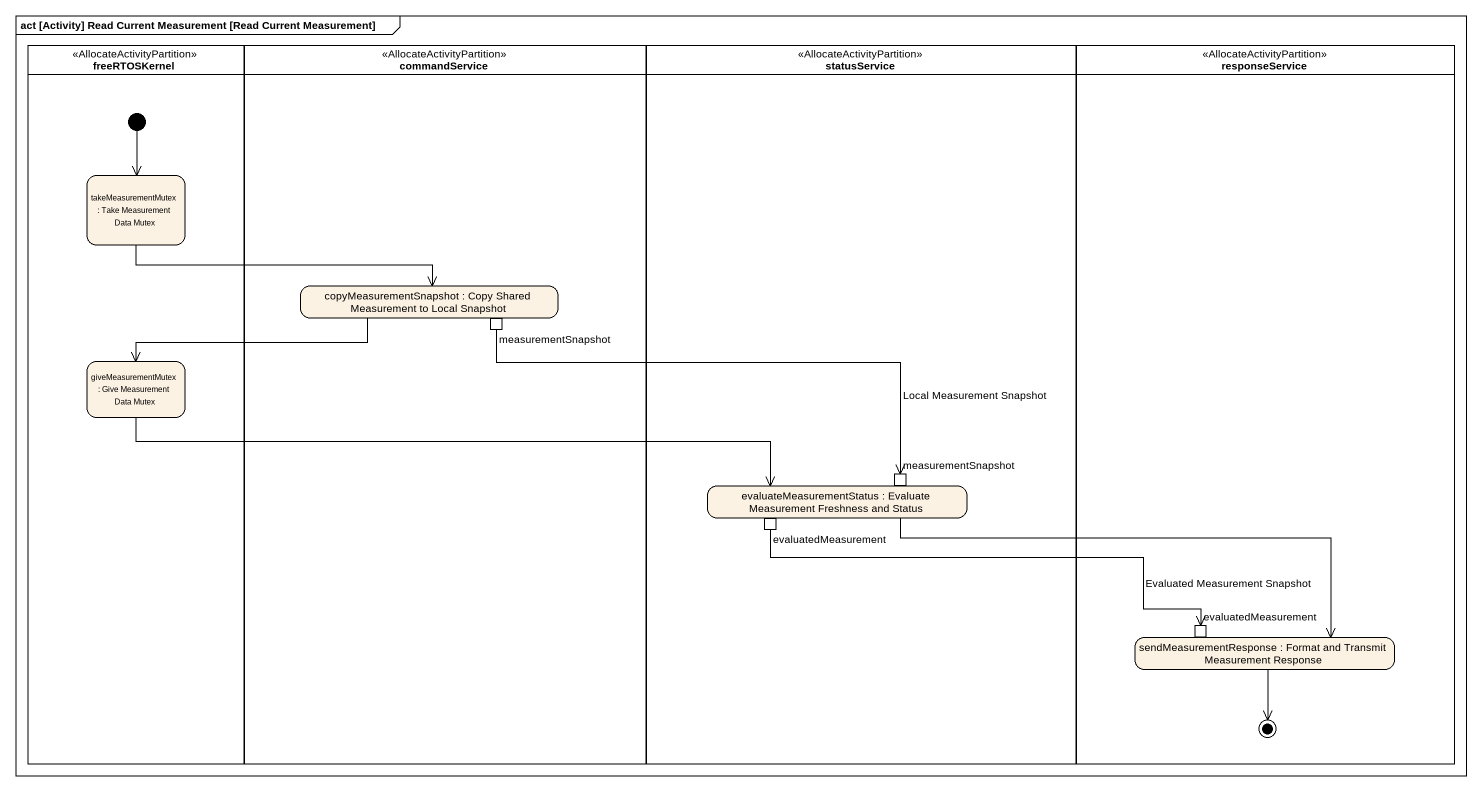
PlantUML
@startuml
mainframe act [Activity] Read Current Measurement [Read Current Measurement]
hide empty description
state freeRTOSKernel <<AllocateActivityPartition>> {
  state "takeMeasurementMutex : Take Measurement Data Mutex" as takeMeasurementMutex
  state "giveMeasurementMutex : Give Measurement Data Mutex" as giveMeasurementMutex
  [*] --> takeMeasurementMutex
}
state commandService <<AllocateActivityPartition>> {
  state "copyMeasurementSnapshot : Copy Shared Measurement to Local Snapshot" as copyMeasurementSnapshot {
    state measurementSnapshot <<outputPin>>
  }
}
state statusService <<AllocateActivityPartition>> {
  state "evaluateMeasurementStatus : Evaluate Measurement Freshness and Status" as evaluateMeasurementStatus {
    state "measurementSnapshot" as measurementSnapshot_2 <<inputPin>>
    state evaluatedMeasurement <<outputPin>>
  }
}
state responseService <<AllocateActivityPartition>> {
  state "sendMeasurementResponse : Format and Transmit Measurement Response" as sendMeasurementResponse {
    state "evaluatedMeasurement" as evaluatedMeasurement_2 <<inputPin>>
  }
  sendMeasurementResponse --> [*]
}
takeMeasurementMutex -right-> copyMeasurementSnapshot
copyMeasurementSnapshot -left-> giveMeasurementMutex
measurementSnapshot -right-> measurementSnapshot_2 : Local Measurement Snapshot
giveMeasurementMutex -right-> evaluateMeasurementStatus
evaluateMeasurementStatus -right-> sendMeasurementResponse
evaluatedMeasurement -right-> evaluatedMeasurement_2 : Evaluated Measurement Snapshot
@enduml
